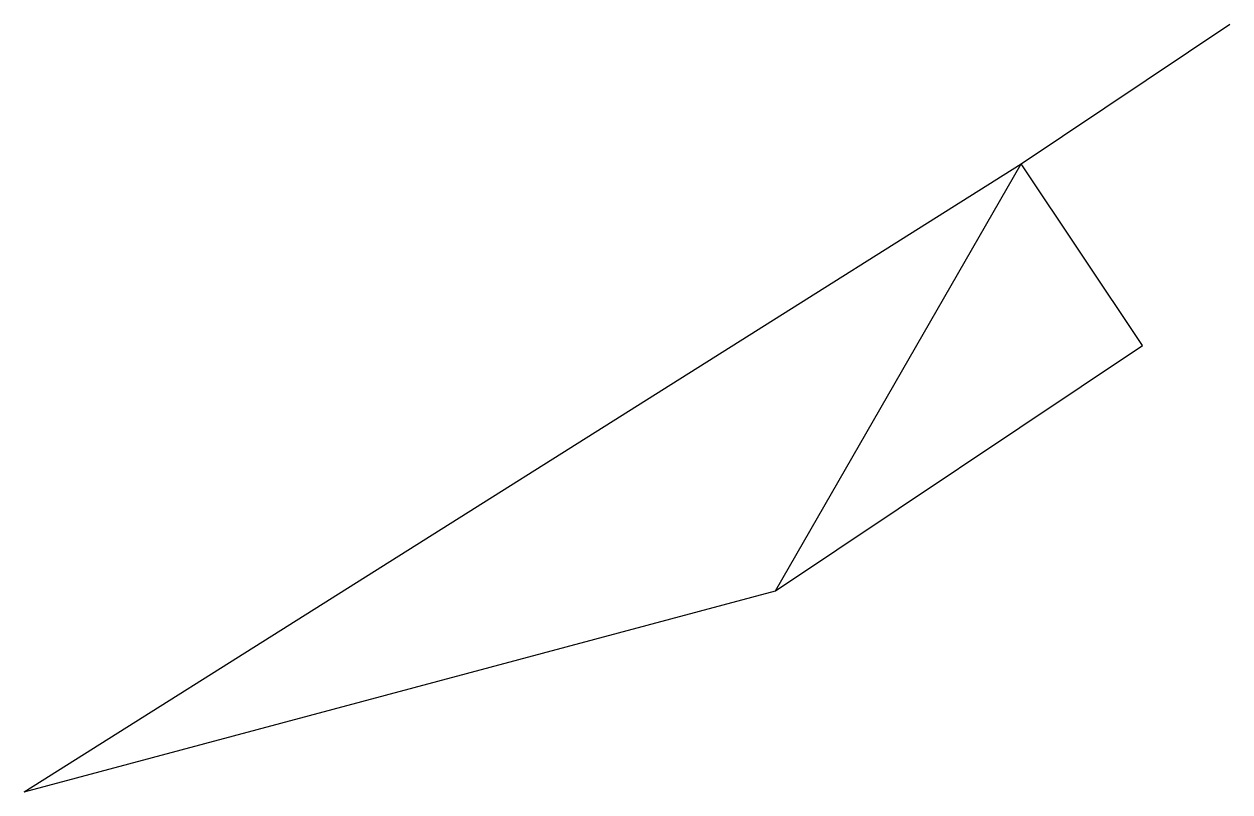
# Model space of a CAD drawing. Header units: millimetres. Extents: x 0 to 192, y 0 to 122.
import ezdxf

# ---------------------------------------------------------------- set-up
doc = ezdxf.new("R2010")
doc.units = ezdxf.units.MM
for name, color, linetype in [('COWL', 5, 'Continuous'), ('RAMP', 7, 'Continuous'), ('SHOCKS', 1, 'Continuous')]:
    doc.layers.add(name, color=color, linetype=linetype)

msp = doc.modelspace()

# ---------------------------------------------------------------- linework, layer by layer
at = {"layer": 'COWL'}
msp.add_line((158.7, 100), (191.94, 122.25), dxfattribs=at)
at = {"layer": 'RAMP'}
msp.add_lwpolyline([(0, 0), (119.63, 32), (178.04, 71.09)], dxfattribs=at)
at = {"layer": 'SHOCKS'}
for p in [(0, 0), (119.63, 32), (178.04, 71.09)]:
    msp.add_line(p, (158.7, 100), dxfattribs=at)

doc.saveas('drawing.dxf')
